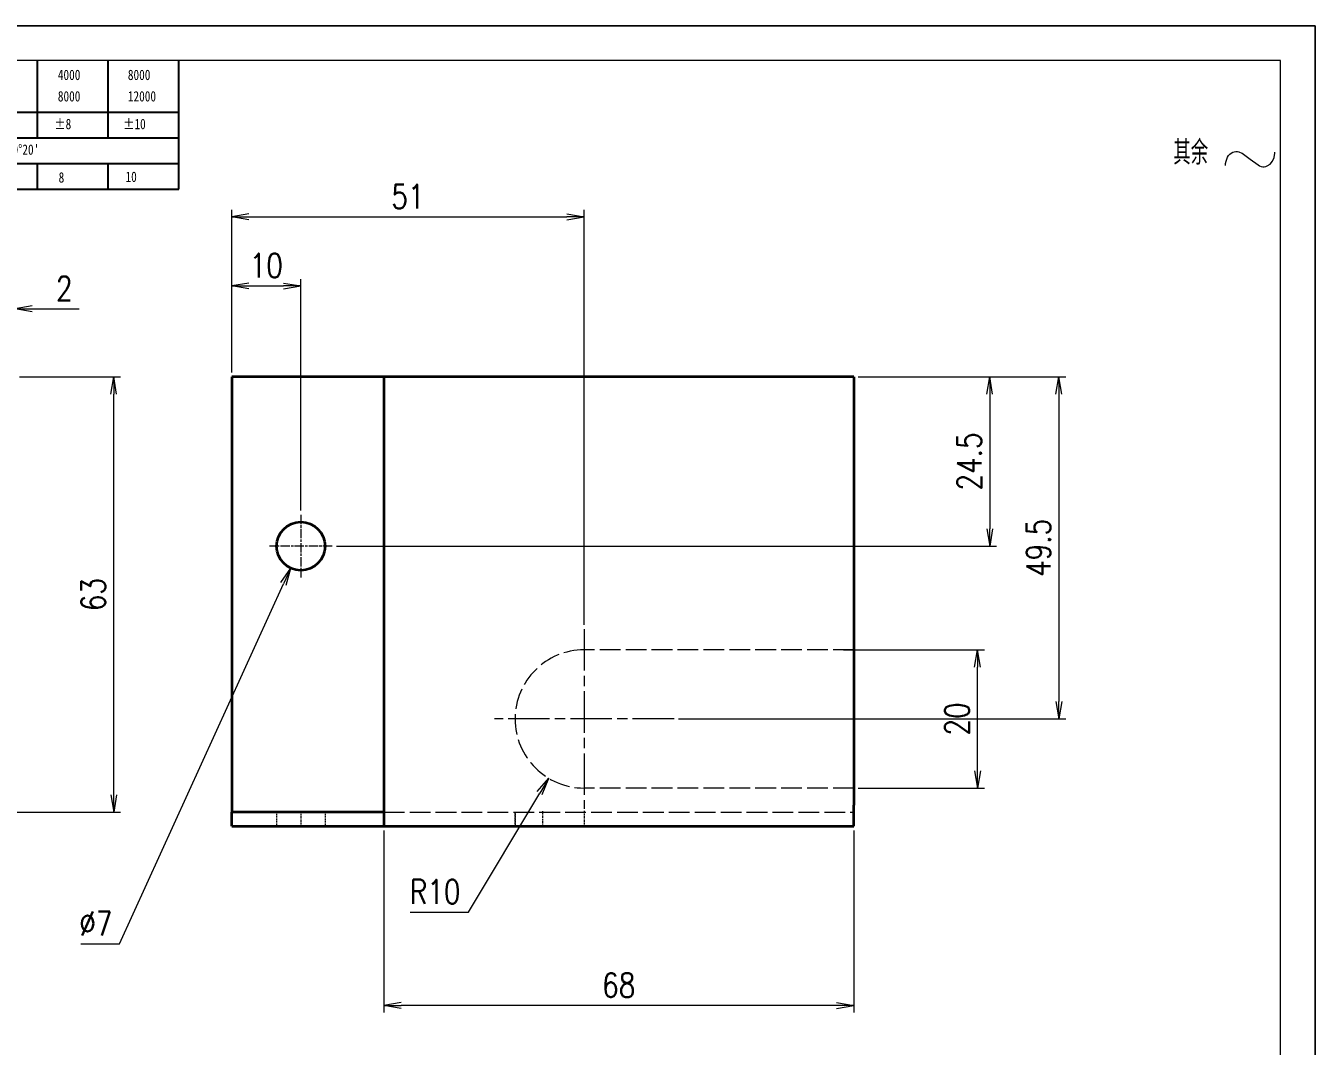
# Model space of a CAD drawing. Header units: inches. Extents: x 269 to 10986, y 1043 to 4337.
# Drawn here: x 6697.1 to 6883.7, y 3646.7 to 3794.4 of the extents above; entities that cross this region are included whole.
import ezdxf

# ---------------------------------------------------------------- set-up
doc = ezdxf.new("R2010")
doc.units = ezdxf.units.IN
doc.header["$MEASUREMENT"] = 0
for name, pattern in [('AM_ISO02W050x2', [3.75, 3, -0.75]), ('AM_ISO08W050x2', [9, 6, -0.75, 1.5, -0.75]), ('DOT2', [0.125, 0, -0.125])]:
    doc.linetypes.add(name, pattern=pattern)
doc.layers.add('Hidden_line', color=7, linetype='Continuous')
doc.layers.add('图\\M+19E79\\M+195B6\\M+18E9A', color=7, linetype='Continuous')
for name, color, linetype, lineweight in [('中心线', 2, 'AM_ISO08W050x2', 18), ('图框', 7, 'Continuous', 18), ('标注线', 3, 'Continuous', 18), ('粗实线', 7, 'Continuous', 35), ('虚线', 1, 'AM_ISO02W050x2', 18)]:
    doc.layers.add(name, color=color, linetype=linetype, lineweight=lineweight)
doc.layers.add('打印', color=7, linetype='Continuous', lineweight=15, plot=False)
doc.layers.add('打印-禁用', color=7, linetype='Continuous', lineweight=15, plot=False)
doc.styles.add('DIM', font='romans.shx', dxfattribs={"width": 0.8, "bigfont": 'bigfont.shx'})
doc.styles.add('国标', font='simfang.ttf', dxfattribs={"width": 0.8})
doc.styles.add('机械长仿宋', font='gbenor.shx', dxfattribs={"height": 1, "bigfont": 'gbcbig.shx'})
doc.dimstyles.new('XR 1-1$0', dxfattribs={"dimtxt": 3.5, "dimasz": 2.5, "dimexe": 1, "dimexo": 0.625, "dimgap": 1.2, "dimtad": 1, "dimzin": 9, "dimdsep": 46, "dimtxsty": 'DIM', "dimblk": 'OPEN', "dimcen": 0, "dimclrd": 8, "dimclre": 8, "dimclrt": 2, "dimazin": 2, "dimtfac": 0.5, "dimtmove": 0, "dimatfit": 3, "dimldrblk": 'OPEN', "dimfxl": 0, "dimtolj": 2, "dimlwd": 18, "dimlwe": 18, "dimarcsym": 0})
doc.dimstyles.new('XR 1-1$3', dxfattribs={"dimtxt": 3.5, "dimasz": 2.5, "dimexe": 1, "dimexo": 0.625, "dimgap": 1.2, "dimtad": 1, "dimtoh": 1, "dimdsep": 46, "dimtxsty": 'DIM', "dimblk": 'OPEN', "dimcen": 0, "dimclrd": 8, "dimclre": 8, "dimclrt": 2, "dimazin": 2, "dimtfac": 0.5, "dimtofl": 0, "dimtmove": 0, "dimatfit": 3, "dimldrblk": 'OPEN', "dimfxl": 0, "dimtolj": 2, "dimlwd": 18, "dimlwe": 18, "dimarcsym": 0})
doc.dimstyles.new('XR 1-1$4', dxfattribs={"dimtxt": 3.5, "dimasz": 2.5, "dimexe": 1, "dimexo": 0.625, "dimgap": 1.2, "dimtad": 1, "dimtoh": 1, "dimdsep": 46, "dimtxsty": 'DIM', "dimblk": 'OPEN', "dimcen": 0, "dimclrd": 8, "dimclre": 8, "dimclrt": 2, "dimazin": 2, "dimtfac": 0.5, "dimtofl": 0, "dimtmove": 0, "dimatfit": 3, "dimldrblk": 'OPEN', "dimfxl": 0, "dimtolj": 2, "dimlwd": 18, "dimlwe": 18, "dimarcsym": 0})

# ---------------------------------------------------------------- blocks, each defined once
blk = doc.blocks.new('GZDEH零件A3图框V01版')
at = {"layer": '图\\M+19E79\\M+195B6\\M+18E9A', "color": 9}
for p, q in [((3092.64, -1561.98), (3092.64, -1554.46)), ((3102.86, -1561.98), (3102.86, -1554.46)), ((3113.09, -1573.08), (3113.09, -1554.46)), ((2996.09, -1561.98), (3113.09, -1561.98)), ((3092.64, -1565.68), (3092.64, -1561.98)), ((3102.86, -1565.68), (3102.86, -1561.98)), ((2996.09, -1565.68), (3113.09, -1565.68)), ((2996.09, -1569.38), (3113.09, -1569.38)), ((3092.64, -1573.08), (3092.64, -1569.38)), ((3102.86, -1573.08), (3102.86, -1569.38)), ((2990.09, -1573.08), (3113.09, -1573.08))]:
    blk.add_line(p, q, dxfattribs=at)
at = {"layer": '图框', "linetype": 'Continuous'}
for p, q in [((3272.49, -1554.46), (2882.49, -1554.46)), ((3272.49, -1832.96), (3272.49, -1554.46))]:
    blk.add_line(p, q, dxfattribs=at)
at = {"layer": '打印-禁用', "linetype": 'Continuous'}
for p, q in [((3277.49, -1549.46), (2857.49, -1549.46)), ((3277.49, -1846.46), (3277.49, -1549.46))]:
    blk.add_line(p, q, dxfattribs=at)
at = {"layer": '图\\M+19E79\\M+195B6\\M+18E9A', "color": 9, "style": '国标', "width": 0.8}
for s, p in [('4000', (3095.57, -1557.31)), ('8000', (3105.7, -1557.31)), ('8000', (3095.57, -1560.41)), ('12000', (3105.7, -1560.41)), ('±8', (3095.06, -1564.42)), ('±10', (3105.02, -1564.42)), ("±0%%D20'", (3087.38, -1568.12)), ('8', (3095.68, -1572.15)), ('10', (3105.36, -1572.06))]:
    blk.add_text(s, height=1.5, dxfattribs=at).set_placement(p)
blk = doc.blocks.new('DEH A3')
at = {"layer": '图框'}
blk.add_blockref('GZDEH零件A3图框V01版', (-2857.49, 1846.46), dxfattribs=at)
blk = doc.blocks.new('其余不去材料')
at = {"layer": '标注线', "color": 2, "lineweight": 13}
for points in [[(0, 0.17), (0.01, 0.48), (0.07, 0.79), (0.16, 1.09), (0.28, 1.36), (0.44, 1.6), (0.62, 1.8), (0.82, 1.97), (1.04, 2.09), (1.26, 2.17), (1.49, 2.21), (1.72, 2.21), (1.94, 2.17), (2.37, 1.97), (2.41, 1.95)], [(2.41, 1.95), (3.55, 1.11), (4.7, 0.27)], [(4.7, 0.27), (4.91, 0.14), (5.14, 0.05), (5.37, 0), (5.6, 0), (5.82, 0.04), (6.04, 0.11), (6.45, 0.38), (6.79, 0.8), (7.02, 1.34), (7.11, 1.95), (7.11, 2.09)]]:
    blk.add_lwpolyline(points, dxfattribs=at)
at = {"layer": '标注线', "color": 7, "linetype": 'DOT2', "style": '机械长仿宋'}
blk.add_text('其余', height=3.5, dxfattribs=at).set_placement((-7.56, 0.3))
blk = doc.blocks.new('_Open')
at = {"color": 0, "linetype": 'ByBlock', "lineweight": -2}
for p, q in [((-1, 0.167), (0, 0)), ((-1, -0.167), (0, 0)), ((0, 0), (-1, 0))]:
    blk.add_line(p, q, dxfattribs=at)
blk = doc.blocks.new('*D42')
at = {"layer": 'Defpoints', "color": 0, "transparency": 16777216}
for p in [(6695.58, 3743.56), (6709.86, 3743.56), (6688.97, 3680.56)]:
    blk.add_point(p, dxfattribs=at)
at = {"layer": 'Hidden_line', "color": 8, "lineweight": 18, "transparency": 16777216}
for p, q in [((6696.21, 3743.56), (6710.86, 3743.56)), ((6709.86, 3683.06), (6709.86, 3741.06)), ((6689.59, 3680.56), (6710.86, 3680.56))]:
    blk.add_line(p, q, dxfattribs=at)
at = {"layer": 'Hidden_line', "color": 8, "lineweight": 18, "transparency": 16777216, "xscale": 2.5, "yscale": 2.5, "zscale": 2.5}
for p, rotation in [((6709.86, 3743.56), 90), ((6709.86, 3680.56), 270)]:
    blk.add_blockref('_Open', p, dxfattribs=dict(at, rotation=rotation))
at = {"layer": 'Hidden_line', "color": 2, "transparency": 16777216, "insert": (6706.91, 3712.06), "char_height": 3.5, "attachment_point": 5, "rotation": 90, "style": 'DIM'}
blk.add_mtext('\\A2;63', dxfattribs=at)
blk = doc.blocks.new('*D43')
at = {"layer": 'Defpoints', "color": 0, "transparency": 16777216}
for p in [(6695.58, 3753.4), (6693.58, 3743.56), (6695.58, 3743.56)]:
    blk.add_point(p, dxfattribs=at)
at = {"layer": 'Hidden_line', "color": 8, "lineweight": 18, "transparency": 16777216}
for p, q in [((6693.58, 3744.19), (6693.58, 3754.4)), ((6695.58, 3744.19), (6695.58, 3754.4)), ((6691.08, 3753.4), (6688.58, 3753.4)), ((6693.58, 3753.4), (6695.58, 3753.4)), ((6698.08, 3753.4), (6704.85, 3753.4))]:
    blk.add_line(p, q, dxfattribs=at)
at = {"layer": 'Hidden_line', "color": 8, "lineweight": 18, "transparency": 16777216, "xscale": 2.5, "yscale": 2.5, "zscale": 2.5}
blk.add_blockref('_Open', (6693.58, 3753.4), dxfattribs=at)
at = {"layer": 'Hidden_line', "color": 8, "lineweight": 18, "transparency": 16777216, "xscale": 2.5, "yscale": 2.5, "zscale": 2.5, "rotation": 180}
blk.add_blockref('_Open', (6695.58, 3753.4), dxfattribs=at)
at = {"layer": 'Hidden_line', "color": 2, "transparency": 16777216, "insert": (6702.71, 3756.35), "char_height": 3.5, "attachment_point": 5, "style": 'DIM'}
blk.add_mtext('\\A2;2', dxfattribs=at)
blk = doc.blocks.new('*D57')
at = {"layer": 'Defpoints', "color": 0, "transparency": 16777216}
for p in [(6736.93, 3756.71), (6726.93, 3743.56), (6736.93, 3723.61)]:
    blk.add_point(p, dxfattribs=at)
at = {"layer": 'Hidden_line', "color": 8, "lineweight": 18, "transparency": 16777216}
for p, q in [((6726.93, 3744.19), (6726.93, 3757.71)), ((6736.93, 3724.24), (6736.93, 3757.71)), ((6729.43, 3756.71), (6734.43, 3756.71))]:
    blk.add_line(p, q, dxfattribs=at)
at = {"layer": 'Hidden_line', "color": 8, "lineweight": 18, "transparency": 16777216, "xscale": 2.5, "yscale": 2.5, "zscale": 2.5, "rotation": 180}
blk.add_blockref('_Open', (6726.93, 3756.71), dxfattribs=at)
at = {"layer": 'Hidden_line', "color": 8, "lineweight": 18, "transparency": 16777216, "xscale": 2.5, "yscale": 2.5, "zscale": 2.5}
blk.add_blockref('_Open', (6736.93, 3756.71), dxfattribs=at)
at = {"layer": 'Hidden_line', "color": 2, "transparency": 16777216, "insert": (6731.93, 3759.66), "char_height": 3.5, "attachment_point": 5, "style": 'DIM'}
blk.add_mtext('\\A2;10', dxfattribs=at)
blk = doc.blocks.new('*D58')
at = {"layer": 'Defpoints', "color": 0, "transparency": 16777216}
for p in [(6777.93, 3766.71), (6726.93, 3743.56), (6777.93, 3707.06)]:
    blk.add_point(p, dxfattribs=at)
at = {"layer": 'Hidden_line', "color": 8, "lineweight": 18, "transparency": 16777216}
for p, q in [((6726.93, 3744.19), (6726.93, 3767.71)), ((6729.43, 3766.71), (6775.43, 3766.71)), ((6777.93, 3707.69), (6777.93, 3767.71))]:
    blk.add_line(p, q, dxfattribs=at)
at = {"layer": 'Hidden_line', "color": 8, "lineweight": 18, "transparency": 16777216, "xscale": 2.5, "yscale": 2.5, "zscale": 2.5, "rotation": 180}
blk.add_blockref('_Open', (6726.93, 3766.71), dxfattribs=at)
at = {"layer": 'Hidden_line', "color": 8, "lineweight": 18, "transparency": 16777216, "xscale": 2.5, "yscale": 2.5, "zscale": 2.5}
blk.add_blockref('_Open', (6777.93, 3766.71), dxfattribs=at)
at = {"layer": 'Hidden_line', "color": 2, "transparency": 16777216, "insert": (6752.43, 3769.66), "char_height": 3.5, "attachment_point": 5, "style": 'DIM'}
blk.add_mtext('\\A2;51', dxfattribs=at)
blk = doc.blocks.new('*D59')
at = {"layer": 'Defpoints', "color": 0, "transparency": 16777216}
for p in [(6816.93, 3743.56), (6741.48, 3719.06), (6836.6, 3719.06)]:
    blk.add_point(p, dxfattribs=at)
at = {"layer": 'Hidden_line', "color": 8, "lineweight": 18, "transparency": 16777216}
for p, q in [((6817.56, 3743.56), (6837.6, 3743.56)), ((6836.6, 3741.06), (6836.6, 3721.56)), ((6742.11, 3719.06), (6837.6, 3719.06))]:
    blk.add_line(p, q, dxfattribs=at)
at = {"layer": 'Hidden_line', "color": 8, "lineweight": 18, "transparency": 16777216, "xscale": 2.5, "yscale": 2.5, "zscale": 2.5}
for p, rotation in [((6836.6, 3743.56), 90), ((6836.6, 3719.06), 270)]:
    blk.add_blockref('_Open', p, dxfattribs=dict(at, rotation=rotation))
at = {"layer": 'Hidden_line', "color": 2, "transparency": 16777216, "insert": (6833.65, 3731.31), "char_height": 3.5, "attachment_point": 5, "rotation": 90, "style": 'DIM'}
blk.add_mtext('\\A2;24.5', dxfattribs=at)
blk = doc.blocks.new('*D60')
at = {"layer": 'Defpoints', "color": 0, "transparency": 16777216}
for p in [(6816.93, 3743.56), (6790.93, 3694.06), (6846.6, 3694.06)]:
    blk.add_point(p, dxfattribs=at)
at = {"layer": 'Hidden_line', "color": 8, "lineweight": 18, "transparency": 16777216}
for p, q in [((6817.56, 3743.56), (6847.6, 3743.56)), ((6846.6, 3741.06), (6846.6, 3696.56)), ((6791.56, 3694.06), (6847.6, 3694.06))]:
    blk.add_line(p, q, dxfattribs=at)
at = {"layer": 'Hidden_line', "color": 8, "lineweight": 18, "transparency": 16777216, "xscale": 2.5, "yscale": 2.5, "zscale": 2.5}
for p, rotation in [((6846.6, 3743.56), 90), ((6846.6, 3694.06), 270)]:
    blk.add_blockref('_Open', p, dxfattribs=dict(at, rotation=rotation))
at = {"layer": 'Hidden_line', "color": 2, "transparency": 16777216, "insert": (6843.65, 3718.81), "char_height": 3.5, "attachment_point": 5, "rotation": 90, "style": 'DIM'}
blk.add_mtext('\\A2;49.5', dxfattribs=at)
blk = doc.blocks.new('*D61')
at = {"layer": 'Defpoints', "color": 0, "transparency": 16777216}
for p in [(6814.81, 3704.06), (6834.83, 3704.06), (6816.93, 3684.06)]:
    blk.add_point(p, dxfattribs=at)
at = {"layer": 'Hidden_line', "color": 8, "lineweight": 18, "transparency": 16777216}
for p, q in [((6815.44, 3704.06), (6835.83, 3704.06)), ((6834.83, 3686.56), (6834.83, 3701.56)), ((6817.56, 3684.06), (6835.83, 3684.06))]:
    blk.add_line(p, q, dxfattribs=at)
at = {"layer": 'Hidden_line', "color": 8, "lineweight": 18, "transparency": 16777216, "xscale": 2.5, "yscale": 2.5, "zscale": 2.5}
for p, rotation in [((6834.83, 3704.06), 90), ((6834.83, 3684.06), 270)]:
    blk.add_blockref('_Open', p, dxfattribs=dict(at, rotation=rotation))
at = {"layer": 'Hidden_line', "color": 2, "transparency": 16777216, "insert": (6831.88, 3694.06), "char_height": 3.5, "attachment_point": 5, "rotation": 90, "style": 'DIM'}
blk.add_mtext('\\A2;20', dxfattribs=at)
blk = doc.blocks.new('*D62')
at = {"layer": 'Defpoints', "color": 0, "transparency": 16777216}
for p in [(6777.93, 3694.06), (6772.79, 3685.48)]:
    blk.add_point(p, dxfattribs=at)
at = {"layer": 'Hidden_line', "color": 8, "lineweight": 18, "transparency": 16777216}
for p, q in [((6761.17, 3666.11), (6771.5, 3683.34)), ((6752.77, 3666.11), (6761.17, 3666.11))]:
    blk.add_line(p, q, dxfattribs=at)
at = {"layer": 'Hidden_line', "color": 8, "lineweight": 18, "transparency": 16777216, "xscale": 2.5, "yscale": 2.5, "zscale": 2.5, "rotation": 59.04214145911513}
blk.add_blockref('_Open', (6772.79, 3685.48), dxfattribs=at)
at = {"layer": 'Hidden_line', "color": 2, "transparency": 16777216, "insert": (6756.37, 3669.06), "char_height": 3.5, "attachment_point": 5, "style": 'DIM'}
blk.add_mtext('\\A2;R10', dxfattribs=at)
blk = doc.blocks.new('*D63')
at = {"layer": 'Defpoints', "color": 0, "transparency": 16777216}
for p in [(6738.39, 3722.24), (6735.48, 3715.88)]:
    blk.add_point(p, dxfattribs=at)
at = {"layer": 'Hidden_line', "color": 8, "lineweight": 18, "transparency": 16777216}
for p, q in [((6710.68, 3661.51), (6734.44, 3713.6)), ((6705.08, 3661.51), (6710.68, 3661.51))]:
    blk.add_line(p, q, dxfattribs=at)
at = {"layer": 'Hidden_line', "color": 8, "lineweight": 18, "transparency": 16777216, "xscale": 2.5, "yscale": 2.5, "zscale": 2.5, "rotation": 65.47419988079247}
blk.add_blockref('_Open', (6735.48, 3715.88), dxfattribs=at)
at = {"layer": 'Hidden_line', "color": 2, "transparency": 16777216, "insert": (6707.28, 3664.46), "char_height": 3.5, "attachment_point": 5, "style": 'DIM'}
blk.add_mtext('\\A2;∅7', dxfattribs=at)
blk = doc.blocks.new('*D67')
at = {"layer": 'Defpoints', "color": 0, "transparency": 16777216}
for p in [(6748.93, 3678.56), (6816.93, 3678.56), (6748.93, 3652.59)]:
    blk.add_point(p, dxfattribs=at)
at = {"layer": 'Hidden_line', "color": 8, "lineweight": 18, "transparency": 16777216}
for p, q in [((6748.93, 3677.94), (6748.93, 3651.59)), ((6816.93, 3677.94), (6816.93, 3651.59)), ((6814.43, 3652.59), (6751.43, 3652.59))]:
    blk.add_line(p, q, dxfattribs=at)
at = {"layer": 'Hidden_line', "color": 8, "lineweight": 18, "transparency": 16777216, "xscale": 2.5, "yscale": 2.5, "zscale": 2.5, "rotation": 180}
blk.add_blockref('_Open', (6748.93, 3652.59), dxfattribs=at)
at = {"layer": 'Hidden_line', "color": 8, "lineweight": 18, "transparency": 16777216, "xscale": 2.5, "yscale": 2.5, "zscale": 2.5}
blk.add_blockref('_Open', (6816.93, 3652.59), dxfattribs=at)
at = {"layer": 'Hidden_line', "color": 2, "transparency": 16777216, "insert": (6782.93, 3655.54), "char_height": 3.5, "attachment_point": 5, "style": 'DIM'}
blk.add_mtext('\\A2;68', dxfattribs=at)

msp = doc.modelspace()

# ---------------------------------------------------------------- linework, layer by layer
at = {"layer": '中心线', "ltscale": 0.2275}
for p, q in [((6736.933, 3723.61), (6736.933, 3714.51)), ((6741.483, 3719.06), (6732.383, 3719.06))]:
    msp.add_line(p, q, dxfattribs=at)
at = {"layer": '中心线'}
for p, q in [((6777.933, 3707.06), (6777.933, 3681.06)), ((6790.933, 3694.06), (6764.933, 3694.06))]:
    msp.add_line(p, q, dxfattribs=at)
at = {"layer": '中心线', "ltscale": 0.060015}
for p, q in [((6736.933, 3680.76), (6736.933, 3678.36)), ((6777.933, 3680.76), (6777.933, 3678.36))]:
    msp.add_line(p, q, dxfattribs=at)
at = {"layer": '中心线', "ltscale": 0.06}
msp.add_line((6771.933, 3678.36), (6771.933, 3680.76), dxfattribs=at)
at = {"layer": '打印'}
msp.add_lwpolyline([(6463.696, 3794.354), (6883.696, 3794.354), (6883.696, 3497.354), (6463.696, 3497.354)], close=True, dxfattribs=at)
at = {"layer": '粗实线'}
for p, q in [((6726.933, 3743.56), (6726.933, 3681.56)), ((6748.933, 3743.56), (6726.933, 3743.56)), ((6816.933, 3743.56), (6748.933, 3743.56)), ((6748.933, 3743.56), (6748.933, 3681.56)), ((6816.933, 3743.56), (6816.933, 3681.56)), ((6748.933, 3680.56), (6726.933, 3680.56)), ((6726.933, 3678.56), (6748.933, 3678.56)), ((6748.933, 3678.56), (6816.933, 3678.56))]:
    msp.add_line(p, q, dxfattribs=at)
at = {"layer": '粗实线', "ltscale": 0.025}
msp.add_line((6726.933, 3681.56), (6726.933, 3680.56), dxfattribs=at)
at = {"layer": '粗实线', "ltscale": 0.075}
for p, q in [((6748.933, 3681.56), (6748.933, 3678.56)), ((6816.933, 3678.56), (6816.933, 3681.56))]:
    msp.add_line(p, q, dxfattribs=at)
at = {"layer": '粗实线', "ltscale": 0.05}
msp.add_line((6726.933, 3678.56), (6726.933, 3680.56), dxfattribs=at)
at = {"layer": '粗实线'}
msp.add_circle((6736.933, 3719.06), 3.5, dxfattribs=at)
at = {"layer": '虚线'}
for p, q in [((6816.933, 3704.06), (6777.933, 3704.06)), ((6816.933, 3684.06), (6777.933, 3684.06)), ((6748.933, 3680.56), (6816.933, 3680.56))]:
    msp.add_line(p, q, dxfattribs=at)
at = {"layer": '虚线', "ltscale": 0.05}
for p, q in [((6733.433, 3680.56), (6733.433, 3678.56)), ((6740.433, 3680.56), (6740.433, 3678.56)), ((6767.933, 3678.56), (6767.933, 3680.56)), ((6767.933, 3678.56), (6767.933, 3680.56)), ((6767.933, 3680.56), (6767.933, 3678.56))]:
    msp.add_line(p, q, dxfattribs=at)
at = {"layer": '虚线'}
msp.add_arc((6777.933, 3694.06), 10, 90, 270, dxfattribs=at)

# ---------------------------------------------------------------- block references
at = {"layer": '图框'}
msp.add_blockref('DEH A3', (6463.696, 3497.354), dxfattribs=at)
at = {"layer": '标注线'}
msp.add_blockref('其余不去材料', (6870.727, 3773.965), dxfattribs=at)

# ---------------------------------------------------------------- dimensions: what is measured, and where the dimension line sits
at = {"layer": 'Hidden_line'}
for base, p1, p2, picture, middle in [((6777.933, 3766.711), (6726.933, 3743.56), (6777.933, 3707.06), '*D58', (6752.433, 3769.661)), ((6736.933, 3756.711), (6726.933, 3743.56), (6736.933, 3723.61), '*D57', (6731.933, 3759.661)), ((6695.581, 3753.402), (6693.581, 3743.56), (6695.581, 3743.56), '*D43', (6702.715, 3756.352)), ((6748.933, 3652.592), (6816.933, 3678.56), (6748.933, 3678.56), '*D67', (6782.933, 3655.542))]:
    dim = msp.add_linear_dim(base=base, p1=p1, p2=p2, dimstyle='XR 1-1$0', dxfattribs=at)
    dim.commit()
    dim.dimension.update_dxf_attribs({"geometry": picture, "text_midpoint": middle})
for base, p1, p2, picture, middle in [((6709.857, 3743.56), (6688.967, 3680.56), (6695.581, 3743.56), '*D42', (6706.907, 3712.06)), ((6836.604, 3719.06), (6816.933, 3743.56), (6741.483, 3719.06), '*D59', (6833.654, 3731.31)), ((6846.604, 3694.06), (6816.933, 3743.56), (6790.933, 3694.06), '*D60', (6843.654, 3718.81)), ((6834.83, 3704.06), (6816.933, 3684.06), (6814.814, 3704.06), '*D61', (6831.88, 3694.06))]:
    dim = msp.add_linear_dim(base=base, p1=p1, p2=p2, angle=90, dimstyle='XR 1-1$0', dxfattribs=at)
    dim.commit()
    dim.dimension.update_dxf_attribs({"geometry": picture, "text_midpoint": middle})
dim = msp.add_diameter_dim_2p(p1=(6738.386, 3722.244), p2=(6735.481, 3715.876), dimstyle='XR 1-1$3', dxfattribs=at)
dim.commit()
dim.dimension.update_dxf_attribs({"geometry": '*D63', "text_midpoint": (6707.277, 3661.515), "dimtype": 163})
dim = msp.add_radius_dim(center=(6777.933, 3694.06), mpoint=(6772.789, 3685.485), dimstyle='XR 1-1$4', dxfattribs=at)
dim.commit()
dim.dimension.update_dxf_attribs({"geometry": '*D62', "text_midpoint": (6756.37, 3666.114), "dimtype": 164})

doc.saveas('drawing.dxf')
